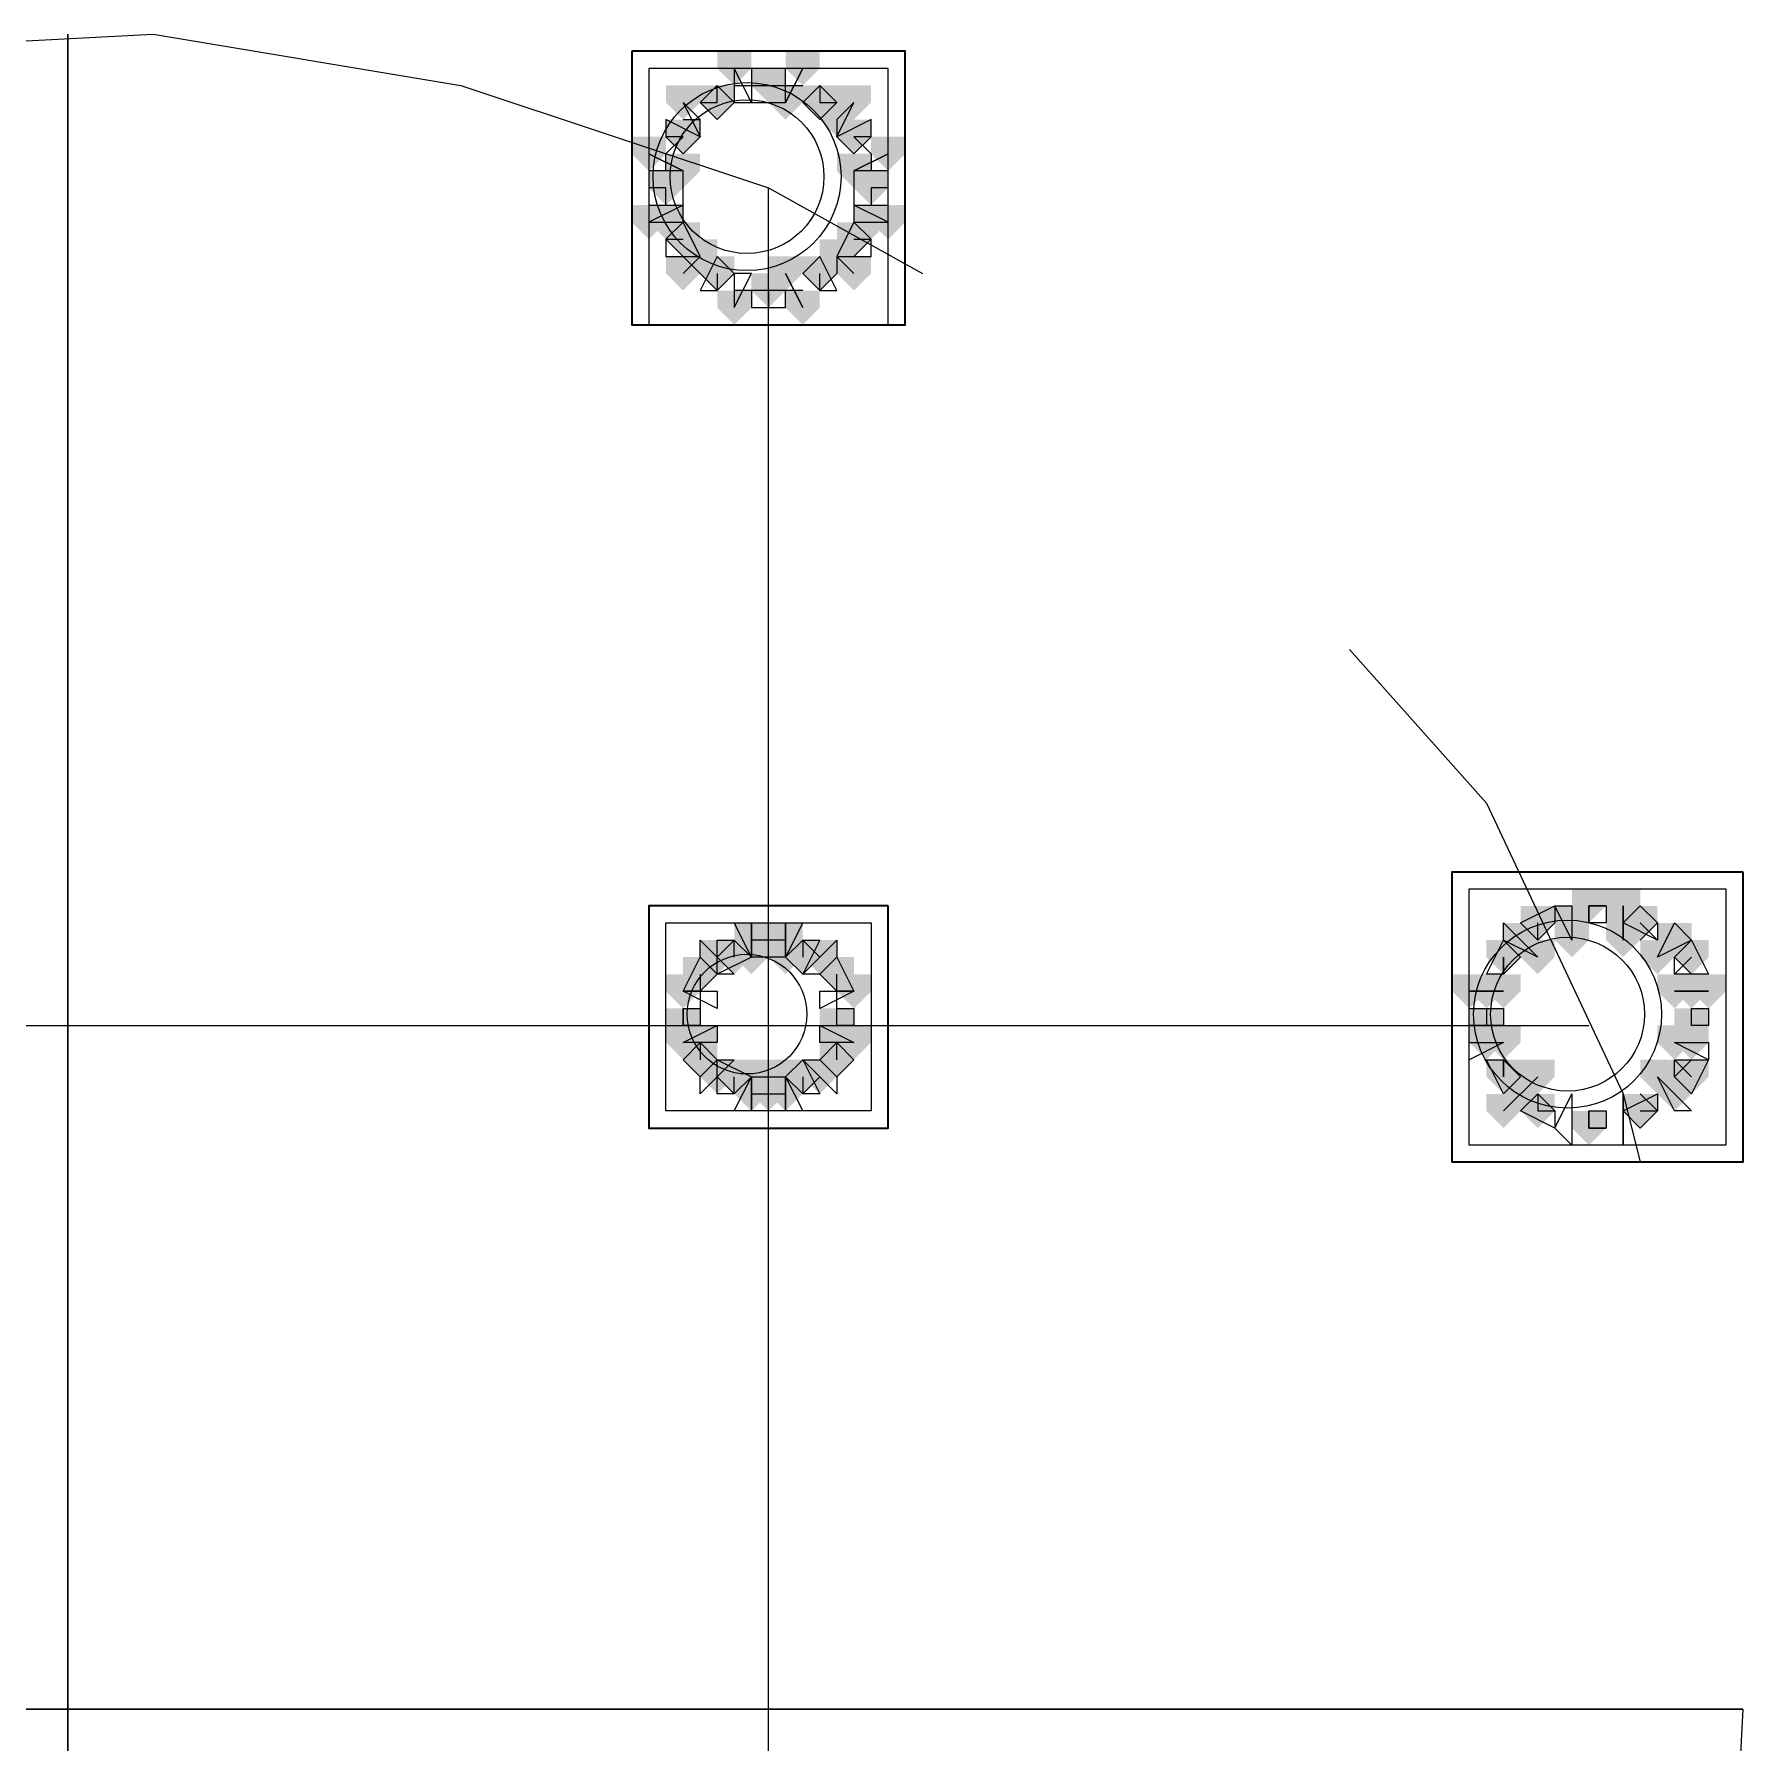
# Model space of a CAD drawing. Header units: millimetres. Extents: x 2315 to 4619, y 1334 to 1897.
# Drawn here: x 3485.91 to 3492.02, y 1554.59 to 1560.69 of the extents above; entities that cross this region are included whole.
import ezdxf

# ---------------------------------------------------------------- set-up
doc = ezdxf.new("R2010")
doc.units = ezdxf.units.MM
for name, color, linetype, true_color in [('PDF_10', 7, 'Continuous', 0x00b85c), ('PDF_AXIS', 7, 'Continuous', 0x00b85c), ('PDF_柱构件', 7, 'Continuous', 0x00b85c), ('PDF_转运站初步方案', 7, 'Continuous', 0x00b85c)]:
    doc.layers.add(name, color=color, linetype=linetype, true_color=true_color)
doc.layers.add('PDF_中心线层', color=1, linetype='Continuous')
doc.layers.add('PDF_粗实线层', color=7, linetype='Continuous')

msp = doc.modelspace()

# ---------------------------------------------------------------- hatches: boundary and pattern name
at = {"layer": 'PDF_10', "transparency": 33554559}
for points in [[(3488.5358, 1560.5703), (3488.4747, 1560.5703), (3488.4747, 1560.5093), (3488.5358, 1560.4482), (3488.5969, 1560.5093), (3488.5969, 1560.5703)], [(3488.5358, 1560.5703), (3488.4747, 1560.5703), (3488.4747, 1560.5093), (3488.5358, 1560.4482), (3488.5969, 1560.5093), (3488.5969, 1560.5703)], [(3488.5358, 1560.5703), (3488.4747, 1560.5703), (3488.4747, 1560.5093), (3488.5358, 1560.4482), (3488.5969, 1560.5093), (3488.5969, 1560.5703)], [(3488.3525, 1560.5093), (3488.2915, 1560.5093), (3488.2915, 1560.4482), (3488.3525, 1560.3871), (3488.4136, 1560.4482), (3488.4136, 1560.5093)], [(3488.3525, 1560.5093), (3488.2915, 1560.5093), (3488.2915, 1560.4482), (3488.3525, 1560.3871), (3488.4136, 1560.4482), (3488.4136, 1560.5093)], [(3488.719, 1560.5093), (3488.6579, 1560.5093), (3488.6579, 1560.4482), (3488.719, 1560.3871), (3488.7801, 1560.4482), (3488.7801, 1560.5093)], [(3488.719, 1560.5093), (3488.6579, 1560.5093), (3488.6579, 1560.4482), (3488.719, 1560.3871), (3488.7801, 1560.4482), (3488.7801, 1560.5093)], [(3488.2304, 1560.3871), (3488.1693, 1560.3871), (3488.1693, 1560.326), (3488.2304, 1560.2649), (3488.2915, 1560.326), (3488.2915, 1560.3871)], [(3488.2304, 1560.3871), (3488.1693, 1560.3871), (3488.1693, 1560.326), (3488.2304, 1560.2649), (3488.2915, 1560.326), (3488.2915, 1560.3871)], [(3488.8412, 1560.3871), (3488.7801, 1560.3871), (3488.7801, 1560.326), (3488.8412, 1560.2649), (3488.9023, 1560.326), (3488.9023, 1560.3871)], [(3488.8412, 1560.3871), (3488.7801, 1560.3871), (3488.7801, 1560.326), (3488.8412, 1560.2649), (3488.9023, 1560.326), (3488.9023, 1560.3871)], [(3488.1693, 1560.2039), (3488.1082, 1560.2039), (3488.1082, 1560.1428), (3488.1693, 1560.0817), (3488.2304, 1560.1428), (3488.2304, 1560.2039)], [(3488.1693, 1560.2039), (3488.1082, 1560.2039), (3488.1082, 1560.1428), (3488.1693, 1560.0817), (3488.2304, 1560.1428), (3488.2304, 1560.2039)], [(3488.9023, 1560.2039), (3488.8412, 1560.2039), (3488.8412, 1560.1428), (3488.9023, 1560.0817), (3488.9634, 1560.1428), (3488.9634, 1560.2039)], [(3488.9023, 1560.2039), (3488.8412, 1560.2039), (3488.8412, 1560.1428), (3488.9023, 1560.0817), (3488.9634, 1560.1428), (3488.9634, 1560.2039)], [(3488.2304, 1560.0206), (3488.1693, 1560.0206), (3488.1693, 1559.9595), (3488.2304, 1559.8985), (3488.2915, 1559.9595), (3488.2915, 1560.0206)], [(3488.2304, 1560.0206), (3488.1693, 1560.0206), (3488.1693, 1559.9595), (3488.2304, 1559.8985), (3488.2915, 1559.9595), (3488.2915, 1560.0206)], [(3488.8412, 1560.0206), (3488.7801, 1560.0206), (3488.7801, 1559.9595), (3488.8412, 1559.8985), (3488.9023, 1559.9595), (3488.9023, 1560.0206)], [(3488.8412, 1560.0206), (3488.7801, 1560.0206), (3488.7801, 1559.9595), (3488.8412, 1559.8985), (3488.9023, 1559.9595), (3488.9023, 1560.0206)], [(3488.3525, 1559.8985), (3488.2915, 1559.8985), (3488.2915, 1559.8374), (3488.3525, 1559.7763), (3488.4136, 1559.8374), (3488.4136, 1559.8985)], [(3488.3525, 1559.8985), (3488.2915, 1559.8985), (3488.2915, 1559.8374), (3488.3525, 1559.7763), (3488.4136, 1559.8374), (3488.4136, 1559.8985)], [(3488.719, 1559.8985), (3488.6579, 1559.8985), (3488.6579, 1559.8374), (3488.719, 1559.7763), (3488.7801, 1559.8374), (3488.7801, 1559.8985)], [(3488.719, 1559.8985), (3488.6579, 1559.8985), (3488.6579, 1559.8374), (3488.719, 1559.7763), (3488.7801, 1559.8374), (3488.7801, 1559.8985)], [(3488.5358, 1559.8374), (3488.4747, 1559.8374), (3488.4747, 1559.7763), (3488.5358, 1559.7152), (3488.5969, 1559.7763), (3488.5969, 1559.8374)], [(3488.5358, 1559.8374), (3488.4747, 1559.8374), (3488.4747, 1559.7763), (3488.5358, 1559.7152), (3488.5969, 1559.7763), (3488.5969, 1559.8374)], [(3491.4677, 1557.6385), (3491.4066, 1557.6385), (3491.4066, 1557.5774), (3491.4677, 1557.5163), (3491.5288, 1557.5774), (3491.5288, 1557.6385)], [(3491.4677, 1557.6385), (3491.4066, 1557.6385), (3491.4066, 1557.5774), (3491.4677, 1557.5163), (3491.5288, 1557.5774), (3491.5288, 1557.6385)], [(3491.2844, 1557.5774), (3491.2234, 1557.5774), (3491.2234, 1557.5163), (3491.2844, 1557.4552), (3491.3455, 1557.5163), (3491.3455, 1557.5774)], [(3491.2844, 1557.5774), (3491.2234, 1557.5774), (3491.2234, 1557.5163), (3491.2844, 1557.4552), (3491.3455, 1557.5163), (3491.3455, 1557.5774)], [(3491.6509, 1557.5774), (3491.5898, 1557.5774), (3491.5898, 1557.5163), (3491.6509, 1557.4552), (3491.712, 1557.5163), (3491.712, 1557.5774)], [(3491.6509, 1557.5774), (3491.5898, 1557.5774), (3491.5898, 1557.5163), (3491.6509, 1557.4552), (3491.712, 1557.5163), (3491.712, 1557.5774)], [(3488.5358, 1557.5163), (3488.4747, 1557.5163), (3488.4747, 1557.4552), (3488.5358, 1557.3941), (3488.5969, 1557.4552), (3488.5969, 1557.5163)], [(3488.5358, 1557.5163), (3488.4747, 1557.5163), (3488.4747, 1557.4552), (3488.5358, 1557.3941), (3488.5969, 1557.4552), (3488.5969, 1557.5163)], [(3488.5358, 1557.5163), (3488.4747, 1557.5163), (3488.4747, 1557.4552), (3488.5358, 1557.3941), (3488.5969, 1557.4552), (3488.5969, 1557.5163)], [(3488.4136, 1557.4552), (3488.3525, 1557.4552), (3488.3525, 1557.3941), (3488.4136, 1557.333), (3488.4747, 1557.3941), (3488.4747, 1557.4552)], [(3488.4136, 1557.4552), (3488.3525, 1557.4552), (3488.3525, 1557.3941), (3488.4136, 1557.333), (3488.4747, 1557.3941), (3488.4747, 1557.4552)], [(3488.6579, 1557.4552), (3488.5969, 1557.4552), (3488.5969, 1557.3941), (3488.6579, 1557.333), (3488.719, 1557.3941), (3488.719, 1557.4552)], [(3488.6579, 1557.4552), (3488.5969, 1557.4552), (3488.5969, 1557.3941), (3488.6579, 1557.333), (3488.719, 1557.3941), (3488.719, 1557.4552)], [(3491.1623, 1557.4552), (3491.1012, 1557.4552), (3491.1012, 1557.3941), (3491.1623, 1557.333), (3491.2234, 1557.3941), (3491.2234, 1557.4552)], [(3491.1623, 1557.4552), (3491.1012, 1557.4552), (3491.1012, 1557.3941), (3491.1623, 1557.333), (3491.2234, 1557.3941), (3491.2234, 1557.4552)], [(3491.8342, 1557.4552), (3491.7731, 1557.4552), (3491.7731, 1557.3941), (3491.8342, 1557.333), (3491.8952, 1557.3941), (3491.8952, 1557.4552)], [(3491.8342, 1557.4552), (3491.7731, 1557.4552), (3491.7731, 1557.3941), (3491.8342, 1557.333), (3491.8952, 1557.3941), (3491.8952, 1557.4552)], [(3488.2915, 1557.3941), (3488.2304, 1557.3941), (3488.2304, 1557.333), (3488.2915, 1557.272), (3488.3525, 1557.333), (3488.3525, 1557.3941)], [(3488.2915, 1557.3941), (3488.2304, 1557.3941), (3488.2304, 1557.333), (3488.2915, 1557.272), (3488.3525, 1557.333), (3488.3525, 1557.3941)], [(3488.2915, 1557.3941), (3488.2304, 1557.3941), (3488.2304, 1557.333), (3488.2915, 1557.272), (3488.3525, 1557.333), (3488.3525, 1557.3941)], [(3488.7801, 1557.3941), (3488.719, 1557.3941), (3488.719, 1557.333), (3488.7801, 1557.272), (3488.8412, 1557.333), (3488.8412, 1557.3941)], [(3488.7801, 1557.3941), (3488.719, 1557.3941), (3488.719, 1557.333), (3488.7801, 1557.272), (3488.8412, 1557.333), (3488.8412, 1557.3941)], [(3488.7801, 1557.3941), (3488.719, 1557.3941), (3488.719, 1557.333), (3488.7801, 1557.272), (3488.8412, 1557.333), (3488.8412, 1557.3941)], [(3488.2304, 1557.2109), (3488.1693, 1557.2109), (3488.1693, 1557.1498), (3488.2304, 1557.0887), (3488.2915, 1557.1498), (3488.2915, 1557.2109)], [(3488.2304, 1557.2109), (3488.1693, 1557.2109), (3488.1693, 1557.1498), (3488.2304, 1557.0887), (3488.2915, 1557.1498), (3488.2915, 1557.2109)], [(3488.7801, 1557.2109), (3488.719, 1557.2109), (3488.719, 1557.1498), (3488.7801, 1557.0887), (3488.8412, 1557.1498), (3488.8412, 1557.2109)], [(3488.7801, 1557.2109), (3488.719, 1557.2109), (3488.719, 1557.1498), (3488.7801, 1557.0887), (3488.8412, 1557.1498), (3488.8412, 1557.2109)], [(3491.1012, 1557.2109), (3491.0401, 1557.2109), (3491.0401, 1557.1498), (3491.1012, 1557.0887), (3491.1623, 1557.1498), (3491.1623, 1557.2109)], [(3491.1012, 1557.2109), (3491.0401, 1557.2109), (3491.0401, 1557.1498), (3491.1012, 1557.0887), (3491.1623, 1557.1498), (3491.1623, 1557.2109)], [(3491.8342, 1557.2109), (3491.7731, 1557.2109), (3491.7731, 1557.1498), (3491.8342, 1557.0887), (3491.8952, 1557.1498), (3491.8952, 1557.2109)], [(3491.8342, 1557.2109), (3491.7731, 1557.2109), (3491.7731, 1557.1498), (3491.8342, 1557.0887), (3491.8952, 1557.1498), (3491.8952, 1557.2109)], [(3488.2915, 1557.0887), (3488.2304, 1557.0887), (3488.2304, 1557.0276), (3488.2915, 1556.9666), (3488.3525, 1557.0276), (3488.3525, 1557.0887)], [(3488.2915, 1557.0887), (3488.2304, 1557.0887), (3488.2304, 1557.0276), (3488.2915, 1556.9666), (3488.3525, 1557.0276), (3488.3525, 1557.0887)], [(3488.2915, 1557.0887), (3488.2304, 1557.0887), (3488.2304, 1557.0276), (3488.2915, 1556.9666), (3488.3525, 1557.0276), (3488.3525, 1557.0887)], [(3488.7801, 1557.0887), (3488.719, 1557.0887), (3488.719, 1557.0276), (3488.7801, 1556.9666), (3488.8412, 1557.0276), (3488.8412, 1557.0887)], [(3488.7801, 1557.0887), (3488.719, 1557.0887), (3488.719, 1557.0276), (3488.7801, 1556.9666), (3488.8412, 1557.0276), (3488.8412, 1557.0887)], [(3488.7801, 1557.0887), (3488.719, 1557.0887), (3488.719, 1557.0276), (3488.7801, 1556.9666), (3488.8412, 1557.0276), (3488.8412, 1557.0887)], [(3488.4136, 1557.0276), (3488.3525, 1557.0276), (3488.3525, 1556.9666), (3488.4136, 1556.9055), (3488.4747, 1556.9666), (3488.4747, 1557.0276)], [(3488.4136, 1557.0276), (3488.3525, 1557.0276), (3488.3525, 1556.9666), (3488.4136, 1556.9055), (3488.4747, 1556.9666), (3488.4747, 1557.0276)], [(3488.6579, 1557.0276), (3488.5969, 1557.0276), (3488.5969, 1556.9666), (3488.6579, 1556.9055), (3488.719, 1556.9666), (3488.719, 1557.0276)], [(3488.6579, 1557.0276), (3488.5969, 1557.0276), (3488.5969, 1556.9666), (3488.6579, 1556.9055), (3488.719, 1556.9666), (3488.719, 1557.0276)], [(3491.1623, 1557.0276), (3491.1012, 1557.0276), (3491.1012, 1556.9666), (3491.1623, 1556.9055), (3491.2234, 1556.9666), (3491.2234, 1557.0276)], [(3491.1623, 1557.0276), (3491.1012, 1557.0276), (3491.1012, 1556.9666), (3491.1623, 1556.9055), (3491.2234, 1556.9666), (3491.2234, 1557.0276)], [(3491.8342, 1557.0276), (3491.7731, 1557.0276), (3491.7731, 1556.9666), (3491.8342, 1556.9055), (3491.8952, 1556.9666), (3491.8952, 1557.0276)], [(3491.8342, 1557.0276), (3491.7731, 1557.0276), (3491.7731, 1556.9666), (3491.8342, 1556.9055), (3491.8952, 1556.9666), (3491.8952, 1557.0276)], [(3488.5358, 1556.9666), (3488.4747, 1556.9666), (3488.4747, 1556.9055), (3488.5358, 1556.8444), (3488.5969, 1556.9055), (3488.5969, 1556.9666)], [(3488.5358, 1556.9666), (3488.4747, 1556.9666), (3488.4747, 1556.9055), (3488.5358, 1556.8444), (3488.5969, 1556.9055), (3488.5969, 1556.9666)], [(3488.5358, 1556.9666), (3488.4747, 1556.9666), (3488.4747, 1556.9055), (3488.5358, 1556.8444), (3488.5969, 1556.9055), (3488.5969, 1556.9666)], [(3491.2844, 1556.9055), (3491.2234, 1556.9055), (3491.2234, 1556.8444), (3491.2844, 1556.7833), (3491.3455, 1556.8444), (3491.3455, 1556.9055)], [(3491.2844, 1556.9055), (3491.2234, 1556.9055), (3491.2234, 1556.8444), (3491.2844, 1556.7833), (3491.3455, 1556.8444), (3491.3455, 1556.9055)], [(3491.6509, 1556.9055), (3491.5898, 1556.9055), (3491.5898, 1556.8444), (3491.6509, 1556.7833), (3491.712, 1556.8444), (3491.712, 1556.9055)], [(3491.6509, 1556.9055), (3491.5898, 1556.9055), (3491.5898, 1556.8444), (3491.6509, 1556.7833), (3491.712, 1556.8444), (3491.712, 1556.9055)], [(3491.4677, 1556.8444), (3491.4066, 1556.8444), (3491.4066, 1556.7833), (3491.4677, 1556.7222), (3491.5288, 1556.7833), (3491.5288, 1556.8444)], [(3491.4677, 1556.8444), (3491.4066, 1556.8444), (3491.4066, 1556.7833), (3491.4677, 1556.7222), (3491.5288, 1556.7833), (3491.5288, 1556.8444)]]:
    msp.add_hatch(color=256, dxfattribs=at).paths.add_polyline_path(points)
at = {"layer": 'PDF_柱构件', "transparency": 33554559}
for points in [[(3488.4136, 1560.6314), (3488.3525, 1560.6314), (3488.3525, 1560.5703), (3488.4136, 1560.5093), (3488.4747, 1560.5703), (3488.4747, 1560.6314)], [(3488.6579, 1560.6314), (3488.5969, 1560.6314), (3488.5969, 1560.5703), (3488.6579, 1560.5093), (3488.719, 1560.5703), (3488.719, 1560.6314)], [(3488.2304, 1560.5093), (3488.1693, 1560.5093), (3488.1693, 1560.4482), (3488.2304, 1560.3871), (3488.2915, 1560.4482), (3488.2915, 1560.5093)], [(3488.5969, 1560.5093), (3488.5358, 1560.5093), (3488.5358, 1560.4482), (3488.5969, 1560.3871), (3488.6579, 1560.4482), (3488.6579, 1560.5093)], [(3488.8412, 1560.5093), (3488.7801, 1560.5093), (3488.7801, 1560.4482), (3488.8412, 1560.3871), (3488.9023, 1560.4482), (3488.9023, 1560.5093)], [(3488.7801, 1560.4482), (3488.719, 1560.4482), (3488.719, 1560.3871), (3488.7801, 1560.326), (3488.8412, 1560.3871), (3488.8412, 1560.4482)], [(3488.1082, 1560.326), (3488.0471, 1560.326), (3488.0471, 1560.2649), (3488.1082, 1560.2039), (3488.1693, 1560.2649), (3488.1693, 1560.326)], [(3488.9634, 1560.326), (3488.9023, 1560.326), (3488.9023, 1560.2649), (3488.9634, 1560.2039), (3489.0244, 1560.2649), (3489.0244, 1560.326)], [(3488.2304, 1560.2649), (3488.1693, 1560.2649), (3488.1693, 1560.2039), (3488.2304, 1560.1428), (3488.2915, 1560.2039), (3488.2915, 1560.2649)], [(3488.8412, 1560.2649), (3488.7801, 1560.2649), (3488.7801, 1560.2039), (3488.8412, 1560.1428), (3488.9023, 1560.2039), (3488.9023, 1560.2649)], [(3488.1082, 1560.0817), (3488.0471, 1560.0817), (3488.0471, 1560.0206), (3488.1082, 1559.9595), (3488.1693, 1560.0206), (3488.1693, 1560.0817)], [(3488.1693, 1560.0817), (3488.1082, 1560.0817), (3488.1082, 1560.0206), (3488.1693, 1559.9595), (3488.2304, 1560.0206), (3488.2304, 1560.0817)], [(3488.9023, 1560.0817), (3488.8412, 1560.0817), (3488.8412, 1560.0206), (3488.9023, 1559.9595), (3488.9634, 1560.0206), (3488.9634, 1560.0817)], [(3488.9634, 1560.0817), (3488.9023, 1560.0817), (3488.9023, 1560.0206), (3488.9634, 1559.9595), (3489.0244, 1560.0206), (3489.0244, 1560.0817)], [(3488.2915, 1559.9595), (3488.2304, 1559.9595), (3488.2304, 1559.8985), (3488.2915, 1559.8374), (3488.3525, 1559.8985), (3488.3525, 1559.9595)], [(3488.7801, 1559.9595), (3488.719, 1559.9595), (3488.719, 1559.8985), (3488.7801, 1559.8374), (3488.8412, 1559.8985), (3488.8412, 1559.9595)], [(3488.2304, 1559.8985), (3488.1693, 1559.8985), (3488.1693, 1559.8374), (3488.2304, 1559.7763), (3488.2915, 1559.8374), (3488.2915, 1559.8985)], [(3488.5969, 1559.8985), (3488.5358, 1559.8985), (3488.5358, 1559.8374), (3488.5969, 1559.7763), (3488.6579, 1559.8374), (3488.6579, 1559.8985)], [(3488.8412, 1559.8985), (3488.7801, 1559.8985), (3488.7801, 1559.8374), (3488.8412, 1559.7763), (3488.9023, 1559.8374), (3488.9023, 1559.8985)], [(3488.4136, 1559.7763), (3488.3525, 1559.7763), (3488.3525, 1559.7152), (3488.4136, 1559.6541), (3488.4747, 1559.7152), (3488.4747, 1559.7763)], [(3488.6579, 1559.7763), (3488.5969, 1559.7763), (3488.5969, 1559.7152), (3488.6579, 1559.6541), (3488.719, 1559.7152), (3488.719, 1559.7763)], [(3491.5898, 1557.6385), (3491.5288, 1557.6385), (3491.5288, 1557.5774), (3491.5898, 1557.5163), (3491.6509, 1557.5774), (3491.6509, 1557.6385)], [(3491.4066, 1557.5774), (3491.3455, 1557.5774), (3491.3455, 1557.5163), (3491.4066, 1557.4552), (3491.4677, 1557.5163), (3491.4677, 1557.5774)], [(3491.5898, 1557.5774), (3491.5288, 1557.5774), (3491.5288, 1557.5163), (3491.5898, 1557.4552), (3491.6509, 1557.5163), (3491.6509, 1557.5774)], [(3488.4747, 1557.5163), (3488.4136, 1557.5163), (3488.4136, 1557.4552), (3488.4747, 1557.3941), (3488.5358, 1557.4552), (3488.5358, 1557.5163)], [(3488.5969, 1557.5163), (3488.5358, 1557.5163), (3488.5358, 1557.4552), (3488.5969, 1557.3941), (3488.6579, 1557.4552), (3488.6579, 1557.5163)], [(3491.2234, 1557.5163), (3491.1623, 1557.5163), (3491.1623, 1557.4552), (3491.2234, 1557.3941), (3491.2844, 1557.4552), (3491.2844, 1557.5163)], [(3491.4066, 1557.5163), (3491.3455, 1557.5163), (3491.3455, 1557.4552), (3491.4066, 1557.3941), (3491.4677, 1557.4552), (3491.4677, 1557.5163)], [(3491.5898, 1557.5163), (3491.5288, 1557.5163), (3491.5288, 1557.4552), (3491.5898, 1557.3941), (3491.6509, 1557.4552), (3491.6509, 1557.5163)], [(3491.7731, 1557.5163), (3491.712, 1557.5163), (3491.712, 1557.4552), (3491.7731, 1557.3941), (3491.8342, 1557.4552), (3491.8342, 1557.5163)], [(3488.3525, 1557.4552), (3488.2915, 1557.4552), (3488.2915, 1557.3941), (3488.3525, 1557.333), (3488.4136, 1557.3941), (3488.4136, 1557.4552)], [(3488.4747, 1557.4552), (3488.4136, 1557.4552), (3488.4136, 1557.3941), (3488.4747, 1557.333), (3488.5358, 1557.3941), (3488.5358, 1557.4552)], [(3488.5969, 1557.4552), (3488.5358, 1557.4552), (3488.5358, 1557.3941), (3488.5969, 1557.333), (3488.6579, 1557.3941), (3488.6579, 1557.4552)], [(3488.719, 1557.4552), (3488.6579, 1557.4552), (3488.6579, 1557.3941), (3488.719, 1557.333), (3488.7801, 1557.3941), (3488.7801, 1557.4552)], [(3491.2844, 1557.4552), (3491.2234, 1557.4552), (3491.2234, 1557.3941), (3491.2844, 1557.333), (3491.3455, 1557.3941), (3491.3455, 1557.4552)], [(3491.712, 1557.4552), (3491.6509, 1557.4552), (3491.6509, 1557.3941), (3491.712, 1557.333), (3491.7731, 1557.3941), (3491.7731, 1557.4552)], [(3488.2304, 1557.333), (3488.1693, 1557.333), (3488.1693, 1557.272), (3488.2304, 1557.2109), (3488.2915, 1557.272), (3488.2915, 1557.333)], [(3488.8412, 1557.333), (3488.7801, 1557.333), (3488.7801, 1557.272), (3488.8412, 1557.2109), (3488.9023, 1557.272), (3488.9023, 1557.333)], [(3491.0401, 1557.333), (3490.979, 1557.333), (3490.979, 1557.272), (3491.0401, 1557.2109), (3491.1012, 1557.272), (3491.1012, 1557.333)], [(3491.1012, 1557.333), (3491.0401, 1557.333), (3491.0401, 1557.272), (3491.1012, 1557.2109), (3491.1623, 1557.272), (3491.1623, 1557.333)], [(3491.1623, 1557.333), (3491.1012, 1557.333), (3491.1012, 1557.272), (3491.1623, 1557.2109), (3491.2234, 1557.272), (3491.2234, 1557.333)], [(3491.7731, 1557.333), (3491.712, 1557.333), (3491.712, 1557.272), (3491.7731, 1557.2109), (3491.8342, 1557.272), (3491.8342, 1557.333)], [(3491.8342, 1557.333), (3491.7731, 1557.333), (3491.7731, 1557.272), (3491.8342, 1557.2109), (3491.8952, 1557.272), (3491.8952, 1557.333)], [(3491.8952, 1557.333), (3491.8342, 1557.333), (3491.8342, 1557.272), (3491.8952, 1557.2109), (3491.9563, 1557.272), (3491.9563, 1557.333)], [(3488.2304, 1557.1498), (3488.1693, 1557.1498), (3488.1693, 1557.0887), (3488.2304, 1557.0276), (3488.2915, 1557.0887), (3488.2915, 1557.1498)], [(3488.2915, 1557.1498), (3488.2304, 1557.1498), (3488.2304, 1557.0887), (3488.2915, 1557.0276), (3488.3525, 1557.0887), (3488.3525, 1557.1498)], [(3488.7801, 1557.1498), (3488.719, 1557.1498), (3488.719, 1557.0887), (3488.7801, 1557.0276), (3488.8412, 1557.0887), (3488.8412, 1557.1498)], [(3488.8412, 1557.1498), (3488.7801, 1557.1498), (3488.7801, 1557.0887), (3488.8412, 1557.0276), (3488.9023, 1557.0887), (3488.9023, 1557.1498)], [(3491.1012, 1557.1498), (3491.0401, 1557.1498), (3491.0401, 1557.0887), (3491.1012, 1557.0276), (3491.1623, 1557.0887), (3491.1623, 1557.1498)], [(3491.1623, 1557.1498), (3491.1012, 1557.1498), (3491.1012, 1557.0887), (3491.1623, 1557.0276), (3491.2234, 1557.0887), (3491.2234, 1557.1498)], [(3491.7731, 1557.1498), (3491.712, 1557.1498), (3491.712, 1557.0887), (3491.7731, 1557.0276), (3491.8342, 1557.0887), (3491.8342, 1557.1498)], [(3491.8342, 1557.1498), (3491.7731, 1557.1498), (3491.7731, 1557.0887), (3491.8342, 1557.0276), (3491.8952, 1557.0887), (3491.8952, 1557.1498)], [(3488.3525, 1557.0276), (3488.2915, 1557.0276), (3488.2915, 1556.9666), (3488.3525, 1556.9055), (3488.4136, 1556.9666), (3488.4136, 1557.0276)], [(3488.4747, 1557.0276), (3488.4136, 1557.0276), (3488.4136, 1556.9666), (3488.4747, 1556.9055), (3488.5358, 1556.9666), (3488.5358, 1557.0276)], [(3488.5969, 1557.0276), (3488.5358, 1557.0276), (3488.5358, 1556.9666), (3488.5969, 1556.9055), (3488.6579, 1556.9666), (3488.6579, 1557.0276)], [(3488.719, 1557.0276), (3488.6579, 1557.0276), (3488.6579, 1556.9666), (3488.719, 1556.9055), (3488.7801, 1556.9666), (3488.7801, 1557.0276)], [(3491.2844, 1557.0276), (3491.2234, 1557.0276), (3491.2234, 1556.9666), (3491.2844, 1556.9055), (3491.3455, 1556.9666), (3491.3455, 1557.0276)], [(3491.712, 1557.0276), (3491.6509, 1557.0276), (3491.6509, 1556.9666), (3491.712, 1556.9055), (3491.7731, 1556.9666), (3491.7731, 1557.0276)], [(3488.4747, 1556.9666), (3488.4136, 1556.9666), (3488.4136, 1556.9055), (3488.4747, 1556.8444), (3488.5358, 1556.9055), (3488.5358, 1556.9666)], [(3488.5969, 1556.9666), (3488.5358, 1556.9666), (3488.5358, 1556.9055), (3488.5969, 1556.8444), (3488.6579, 1556.9055), (3488.6579, 1556.9666)], [(3491.2234, 1556.9666), (3491.1623, 1556.9666), (3491.1623, 1556.9055), (3491.2234, 1556.8444), (3491.2844, 1556.9055), (3491.2844, 1556.9666)], [(3491.7731, 1556.9666), (3491.712, 1556.9666), (3491.712, 1556.9055), (3491.7731, 1556.8444), (3491.8342, 1556.9055), (3491.8342, 1556.9666)], [(3491.1623, 1556.9055), (3491.1012, 1556.9055), (3491.1012, 1556.8444), (3491.1623, 1556.7833), (3491.2234, 1556.8444), (3491.2234, 1556.9055)]]:
    msp.add_hatch(color=256, dxfattribs=at).paths.add_polyline_path(points)
at = {"layer": 'PDF_转运站初步方案', "transparency": 33554559}
for points in [[(3488.5358, 1560.5703), (3488.4747, 1560.5703), (3488.4747, 1560.5093), (3488.5358, 1560.4482), (3488.5969, 1560.5093), (3488.5969, 1560.5703)], [(3488.5358, 1560.5703), (3488.4747, 1560.5703), (3488.4747, 1560.5093), (3488.5358, 1560.4482), (3488.5969, 1560.5093), (3488.5969, 1560.5703)], [(3488.3525, 1560.5093), (3488.2915, 1560.5093), (3488.2915, 1560.4482), (3488.3525, 1560.3871), (3488.4136, 1560.4482), (3488.4136, 1560.5093)], [(3488.3525, 1560.5093), (3488.2915, 1560.5093), (3488.2915, 1560.4482), (3488.3525, 1560.3871), (3488.4136, 1560.4482), (3488.4136, 1560.5093)], [(3488.719, 1560.5093), (3488.6579, 1560.5093), (3488.6579, 1560.4482), (3488.719, 1560.3871), (3488.7801, 1560.4482), (3488.7801, 1560.5093)], [(3488.719, 1560.5093), (3488.6579, 1560.5093), (3488.6579, 1560.4482), (3488.719, 1560.3871), (3488.7801, 1560.4482), (3488.7801, 1560.5093)], [(3488.2304, 1560.3871), (3488.1693, 1560.3871), (3488.1693, 1560.326), (3488.2304, 1560.2649), (3488.2915, 1560.326), (3488.2915, 1560.3871)], [(3488.2304, 1560.3871), (3488.1693, 1560.3871), (3488.1693, 1560.326), (3488.2304, 1560.2649), (3488.2915, 1560.326), (3488.2915, 1560.3871)], [(3488.8412, 1560.3871), (3488.7801, 1560.3871), (3488.7801, 1560.326), (3488.8412, 1560.2649), (3488.9023, 1560.326), (3488.9023, 1560.3871)], [(3488.8412, 1560.3871), (3488.7801, 1560.3871), (3488.7801, 1560.326), (3488.8412, 1560.2649), (3488.9023, 1560.326), (3488.9023, 1560.3871)], [(3488.1693, 1560.2039), (3488.1082, 1560.2039), (3488.1082, 1560.1428), (3488.1693, 1560.0817), (3488.2304, 1560.1428), (3488.2304, 1560.2039)], [(3488.1693, 1560.2039), (3488.1082, 1560.2039), (3488.1082, 1560.1428), (3488.1693, 1560.0817), (3488.2304, 1560.1428), (3488.2304, 1560.2039)], [(3488.9023, 1560.2039), (3488.8412, 1560.2039), (3488.8412, 1560.1428), (3488.9023, 1560.0817), (3488.9634, 1560.1428), (3488.9634, 1560.2039)], [(3488.9023, 1560.2039), (3488.8412, 1560.2039), (3488.8412, 1560.1428), (3488.9023, 1560.0817), (3488.9634, 1560.1428), (3488.9634, 1560.2039)], [(3488.2304, 1560.0206), (3488.1693, 1560.0206), (3488.1693, 1559.9595), (3488.2304, 1559.8985), (3488.2915, 1559.9595), (3488.2915, 1560.0206)], [(3488.2304, 1560.0206), (3488.1693, 1560.0206), (3488.1693, 1559.9595), (3488.2304, 1559.8985), (3488.2915, 1559.9595), (3488.2915, 1560.0206)], [(3488.8412, 1560.0206), (3488.7801, 1560.0206), (3488.7801, 1559.9595), (3488.8412, 1559.8985), (3488.9023, 1559.9595), (3488.9023, 1560.0206)], [(3488.8412, 1560.0206), (3488.7801, 1560.0206), (3488.7801, 1559.9595), (3488.8412, 1559.8985), (3488.9023, 1559.9595), (3488.9023, 1560.0206)], [(3488.3525, 1559.8985), (3488.2915, 1559.8985), (3488.2915, 1559.8374), (3488.3525, 1559.7763), (3488.4136, 1559.8374), (3488.4136, 1559.8985)], [(3488.3525, 1559.8985), (3488.2915, 1559.8985), (3488.2915, 1559.8374), (3488.3525, 1559.7763), (3488.4136, 1559.8374), (3488.4136, 1559.8985)], [(3488.719, 1559.8985), (3488.6579, 1559.8985), (3488.6579, 1559.8374), (3488.719, 1559.7763), (3488.7801, 1559.8374), (3488.7801, 1559.8985)], [(3488.719, 1559.8985), (3488.6579, 1559.8985), (3488.6579, 1559.8374), (3488.719, 1559.7763), (3488.7801, 1559.8374), (3488.7801, 1559.8985)], [(3488.5358, 1559.8374), (3488.4747, 1559.8374), (3488.4747, 1559.7763), (3488.5358, 1559.7152), (3488.5969, 1559.7763), (3488.5969, 1559.8374)], [(3488.5358, 1559.8374), (3488.4747, 1559.8374), (3488.4747, 1559.7763), (3488.5358, 1559.7152), (3488.5969, 1559.7763), (3488.5969, 1559.8374)], [(3491.4677, 1557.6385), (3491.4066, 1557.6385), (3491.4066, 1557.5774), (3491.4677, 1557.5163), (3491.5288, 1557.5774), (3491.5288, 1557.6385)], [(3491.4677, 1557.6385), (3491.4066, 1557.6385), (3491.4066, 1557.5774), (3491.4677, 1557.5163), (3491.5288, 1557.5774), (3491.5288, 1557.6385)], [(3491.2844, 1557.5774), (3491.2234, 1557.5774), (3491.2234, 1557.5163), (3491.2844, 1557.4552), (3491.3455, 1557.5163), (3491.3455, 1557.5774)], [(3491.2844, 1557.5774), (3491.2234, 1557.5774), (3491.2234, 1557.5163), (3491.2844, 1557.4552), (3491.3455, 1557.5163), (3491.3455, 1557.5774)], [(3491.6509, 1557.5774), (3491.5898, 1557.5774), (3491.5898, 1557.5163), (3491.6509, 1557.4552), (3491.712, 1557.5163), (3491.712, 1557.5774)], [(3491.6509, 1557.5774), (3491.5898, 1557.5774), (3491.5898, 1557.5163), (3491.6509, 1557.4552), (3491.712, 1557.5163), (3491.712, 1557.5774)], [(3488.5358, 1557.5163), (3488.4747, 1557.5163), (3488.4747, 1557.4552), (3488.5358, 1557.3941), (3488.5969, 1557.4552), (3488.5969, 1557.5163)], [(3488.5358, 1557.5163), (3488.4747, 1557.5163), (3488.4747, 1557.4552), (3488.5358, 1557.3941), (3488.5969, 1557.4552), (3488.5969, 1557.5163)], [(3488.4136, 1557.4552), (3488.3525, 1557.4552), (3488.3525, 1557.3941), (3488.4136, 1557.333), (3488.4747, 1557.3941), (3488.4747, 1557.4552)], [(3488.4136, 1557.4552), (3488.3525, 1557.4552), (3488.3525, 1557.3941), (3488.4136, 1557.333), (3488.4747, 1557.3941), (3488.4747, 1557.4552)], [(3488.6579, 1557.4552), (3488.5969, 1557.4552), (3488.5969, 1557.3941), (3488.6579, 1557.333), (3488.719, 1557.3941), (3488.719, 1557.4552)], [(3488.6579, 1557.4552), (3488.5969, 1557.4552), (3488.5969, 1557.3941), (3488.6579, 1557.333), (3488.719, 1557.3941), (3488.719, 1557.4552)], [(3491.1623, 1557.4552), (3491.1012, 1557.4552), (3491.1012, 1557.3941), (3491.1623, 1557.333), (3491.2234, 1557.3941), (3491.2234, 1557.4552)], [(3491.1623, 1557.4552), (3491.1012, 1557.4552), (3491.1012, 1557.3941), (3491.1623, 1557.333), (3491.2234, 1557.3941), (3491.2234, 1557.4552)], [(3491.8342, 1557.4552), (3491.7731, 1557.4552), (3491.7731, 1557.3941), (3491.8342, 1557.333), (3491.8952, 1557.3941), (3491.8952, 1557.4552)], [(3491.8342, 1557.4552), (3491.7731, 1557.4552), (3491.7731, 1557.3941), (3491.8342, 1557.333), (3491.8952, 1557.3941), (3491.8952, 1557.4552)], [(3488.2915, 1557.3941), (3488.2304, 1557.3941), (3488.2304, 1557.333), (3488.2915, 1557.272), (3488.3525, 1557.333), (3488.3525, 1557.3941)], [(3488.2915, 1557.3941), (3488.2304, 1557.3941), (3488.2304, 1557.333), (3488.2915, 1557.272), (3488.3525, 1557.333), (3488.3525, 1557.3941)], [(3488.7801, 1557.3941), (3488.719, 1557.3941), (3488.719, 1557.333), (3488.7801, 1557.272), (3488.8412, 1557.333), (3488.8412, 1557.3941)], [(3488.7801, 1557.3941), (3488.719, 1557.3941), (3488.719, 1557.333), (3488.7801, 1557.272), (3488.8412, 1557.333), (3488.8412, 1557.3941)], [(3488.2304, 1557.2109), (3488.1693, 1557.2109), (3488.1693, 1557.1498), (3488.2304, 1557.0887), (3488.2915, 1557.1498), (3488.2915, 1557.2109)], [(3488.2304, 1557.2109), (3488.1693, 1557.2109), (3488.1693, 1557.1498), (3488.2304, 1557.0887), (3488.2915, 1557.1498), (3488.2915, 1557.2109)], [(3488.7801, 1557.2109), (3488.719, 1557.2109), (3488.719, 1557.1498), (3488.7801, 1557.0887), (3488.8412, 1557.1498), (3488.8412, 1557.2109)], [(3488.7801, 1557.2109), (3488.719, 1557.2109), (3488.719, 1557.1498), (3488.7801, 1557.0887), (3488.8412, 1557.1498), (3488.8412, 1557.2109)], [(3491.1012, 1557.2109), (3491.0401, 1557.2109), (3491.0401, 1557.1498), (3491.1012, 1557.0887), (3491.1623, 1557.1498), (3491.1623, 1557.2109)], [(3491.1012, 1557.2109), (3491.0401, 1557.2109), (3491.0401, 1557.1498), (3491.1012, 1557.0887), (3491.1623, 1557.1498), (3491.1623, 1557.2109)], [(3491.8342, 1557.2109), (3491.7731, 1557.2109), (3491.7731, 1557.1498), (3491.8342, 1557.0887), (3491.8952, 1557.1498), (3491.8952, 1557.2109)], [(3491.8342, 1557.2109), (3491.7731, 1557.2109), (3491.7731, 1557.1498), (3491.8342, 1557.0887), (3491.8952, 1557.1498), (3491.8952, 1557.2109)], [(3488.2915, 1557.0887), (3488.2304, 1557.0887), (3488.2304, 1557.0276), (3488.2915, 1556.9666), (3488.3525, 1557.0276), (3488.3525, 1557.0887)], [(3488.2915, 1557.0887), (3488.2304, 1557.0887), (3488.2304, 1557.0276), (3488.2915, 1556.9666), (3488.3525, 1557.0276), (3488.3525, 1557.0887)], [(3488.7801, 1557.0887), (3488.719, 1557.0887), (3488.719, 1557.0276), (3488.7801, 1556.9666), (3488.8412, 1557.0276), (3488.8412, 1557.0887)], [(3488.7801, 1557.0887), (3488.719, 1557.0887), (3488.719, 1557.0276), (3488.7801, 1556.9666), (3488.8412, 1557.0276), (3488.8412, 1557.0887)], [(3488.4136, 1557.0276), (3488.3525, 1557.0276), (3488.3525, 1556.9666), (3488.4136, 1556.9055), (3488.4747, 1556.9666), (3488.4747, 1557.0276)], [(3488.4136, 1557.0276), (3488.3525, 1557.0276), (3488.3525, 1556.9666), (3488.4136, 1556.9055), (3488.4747, 1556.9666), (3488.4747, 1557.0276)], [(3488.6579, 1557.0276), (3488.5969, 1557.0276), (3488.5969, 1556.9666), (3488.6579, 1556.9055), (3488.719, 1556.9666), (3488.719, 1557.0276)], [(3488.6579, 1557.0276), (3488.5969, 1557.0276), (3488.5969, 1556.9666), (3488.6579, 1556.9055), (3488.719, 1556.9666), (3488.719, 1557.0276)], [(3491.1623, 1557.0276), (3491.1012, 1557.0276), (3491.1012, 1556.9666), (3491.1623, 1556.9055), (3491.2234, 1556.9666), (3491.2234, 1557.0276)], [(3491.1623, 1557.0276), (3491.1012, 1557.0276), (3491.1012, 1556.9666), (3491.1623, 1556.9055), (3491.2234, 1556.9666), (3491.2234, 1557.0276)], [(3491.8342, 1557.0276), (3491.7731, 1557.0276), (3491.7731, 1556.9666), (3491.8342, 1556.9055), (3491.8952, 1556.9666), (3491.8952, 1557.0276)], [(3491.8342, 1557.0276), (3491.7731, 1557.0276), (3491.7731, 1556.9666), (3491.8342, 1556.9055), (3491.8952, 1556.9666), (3491.8952, 1557.0276)], [(3488.5358, 1556.9666), (3488.4747, 1556.9666), (3488.4747, 1556.9055), (3488.5358, 1556.8444), (3488.5969, 1556.9055), (3488.5969, 1556.9666)], [(3488.5358, 1556.9666), (3488.4747, 1556.9666), (3488.4747, 1556.9055), (3488.5358, 1556.8444), (3488.5969, 1556.9055), (3488.5969, 1556.9666)], [(3491.2844, 1556.9055), (3491.2234, 1556.9055), (3491.2234, 1556.8444), (3491.2844, 1556.7833), (3491.3455, 1556.8444), (3491.3455, 1556.9055)], [(3491.2844, 1556.9055), (3491.2234, 1556.9055), (3491.2234, 1556.8444), (3491.2844, 1556.7833), (3491.3455, 1556.8444), (3491.3455, 1556.9055)], [(3491.6509, 1556.9055), (3491.5898, 1556.9055), (3491.5898, 1556.8444), (3491.6509, 1556.7833), (3491.712, 1556.8444), (3491.712, 1556.9055)], [(3491.6509, 1556.9055), (3491.5898, 1556.9055), (3491.5898, 1556.8444), (3491.6509, 1556.7833), (3491.712, 1556.8444), (3491.712, 1556.9055)], [(3491.4677, 1556.8444), (3491.4066, 1556.8444), (3491.4066, 1556.7833), (3491.4677, 1556.7222), (3491.5288, 1556.7833), (3491.5288, 1556.8444)], [(3491.4677, 1556.8444), (3491.4066, 1556.8444), (3491.4066, 1556.7833), (3491.4677, 1556.7222), (3491.5288, 1556.7833), (3491.5288, 1556.8444)]]:
    msp.add_hatch(color=256, dxfattribs=at).paths.add_polyline_path(points)

# ---------------------------------------------------------------- linework, layer by layer
at = {"layer": 'PDF_10', "lineweight": 18}
for points in [[(3488.2915, 1560.4482), (3488.3525, 1560.4482), (3488.3525, 1560.5093)], [(3488.4747, 1560.5093), (3488.5969, 1560.5093)], [(3488.719, 1560.5093), (3488.719, 1560.4482), (3488.7801, 1560.4482)], [(3488.1693, 1560.2649), (3488.2304, 1560.326), (3488.1693, 1560.326)], [(3488.9023, 1560.326), (3488.8412, 1560.326), (3488.9023, 1560.2649)], [(3488.1693, 1560.0817), (3488.1693, 1560.1428), (3488.1082, 1560.1428)], [(3488.9634, 1560.1428), (3488.9023, 1560.1428), (3488.9023, 1560.0817)], [(3488.2304, 1559.8985), (3488.1693, 1559.9595), (3488.2304, 1559.9595)], [(3488.8412, 1559.9595), (3488.9023, 1559.9595), (3488.8412, 1559.8985)], [(3488.3525, 1559.8374), (3488.3525, 1559.7763), (3488.2915, 1559.8374)], [(3488.7801, 1559.8374), (3488.719, 1559.7763), (3488.719, 1559.8374)], [(3488.5969, 1559.7763), (3488.4747, 1559.7763)], [(3488.5358, 1559.7763), (3488.5358, 1559.7152)], [(3491.5288, 1557.5774), (3491.4677, 1557.5774), (3491.4677, 1557.5163)], [(3491.3455, 1557.5163), (3491.2844, 1557.4552), (3491.2844, 1557.5163)], [(3491.712, 1557.4552), (3491.6509, 1557.5163)], [(3491.6509, 1557.4552), (3491.712, 1557.5163)], [(3488.4136, 1557.3941), (3488.4136, 1557.4552), (3488.3525, 1557.3941)], [(3488.5969, 1557.4552), (3488.4747, 1557.4552)], [(3488.719, 1557.3941), (3488.6579, 1557.4552), (3488.6579, 1557.3941)], [(3491.1623, 1557.3941), (3491.1623, 1557.333), (3491.1623, 1557.3941)], [(3491.8342, 1557.333), (3491.7731, 1557.3941)], [(3491.7731, 1557.333), (3491.8342, 1557.3941)], [(3488.2915, 1557.333), (3488.2915, 1557.272)], [(3488.7801, 1557.272), (3488.7801, 1557.333)], [(3488.2304, 1557.2109), (3488.2304, 1557.1498), (3488.2915, 1557.1498)], [(3488.8412, 1557.1498), (3488.7801, 1557.1498), (3488.7801, 1557.2109)], [(3491.1012, 1557.2109), (3491.1012, 1557.1498), (3491.1623, 1557.1498)], [(3491.8952, 1557.1498), (3491.8342, 1557.1498), (3491.8342, 1557.2109)], [(3488.2915, 1557.0887), (3488.2915, 1557.0276)], [(3488.7801, 1557.0276), (3488.7801, 1557.0887)], [(3491.1623, 1556.9666), (3491.1623, 1557.0276), (3491.1623, 1556.9666)], [(3491.7731, 1556.9666), (3491.8342, 1557.0276)], [(3491.7731, 1557.0276), (3491.8342, 1556.9666)], [(3488.3525, 1556.9666), (3488.4136, 1556.9055), (3488.4136, 1556.9666)], [(3488.6579, 1556.9666), (3488.6579, 1556.9055), (3488.719, 1556.9666)], [(3488.4747, 1556.9055), (3488.5969, 1556.9055)], [(3491.2844, 1556.9055), (3491.2844, 1556.8444), (3491.3455, 1556.8444)], [(3491.6509, 1556.8444), (3491.712, 1556.8444), (3491.6509, 1556.9055)], [(3491.4677, 1556.8444), (3491.4677, 1556.7833), (3491.5288, 1556.7833)]]:
    msp.add_lwpolyline(points, dxfattribs=at)
at = {"layer": 'PDF_AXIS', "lineweight": 18}
for points in [[(3488.1082, 1560.5703), (3488.1082, 1559.6541), (3488.9634, 1559.6541), (3488.9634, 1560.5703)], [(3491.9563, 1557.6385), (3491.9563, 1556.7222), (3491.0401, 1556.7222), (3491.0401, 1557.6385)], [(3488.9023, 1557.5163), (3488.9023, 1556.8444), (3488.1693, 1556.8444), (3488.1693, 1557.5163)]]:
    msp.add_lwpolyline(points, close=True, dxfattribs=at)
at = {"layer": 'PDF_中心线层', "color": 112, "lineweight": 18, "true_color": 0x00b85c}
for points in [[(3480.0455, 1554.7066), (3480.0455, 1555.2563), (3480.2898, 1556.3557), (3480.7174, 1557.4552), (3481.3282, 1558.3714), (3482.1223, 1559.2266), (3483.0385, 1559.8985), (3484.0769, 1560.326), (3485.1763, 1560.6314), (3486.3369, 1560.6925), (3487.4363, 1560.5093), (3488.5358, 1560.1428), (3489.0855, 1559.8374)], [(3488.5358, 1549.2093), (3488.5358, 1560.1428)], [(3490.6125, 1558.4936), (3491.1012, 1557.9439), (3491.5898, 1556.9055), (3491.6509, 1556.6612)], [(3480.5952, 1557.1498), (3491.4677, 1557.1498)], [(3492.0174, 1554.7066), (3480.0455, 1554.7066), (3492.0174, 1554.7066)], [(3492.0174, 1554.7066), (3491.9563, 1553.546), (3491.5898, 1552.4466), (3491.1012, 1551.4082), (3490.3682, 1550.553), (3489.5131, 1549.8201), (3488.5358, 1549.2093), (3487.4363, 1548.8428), (3486.3369, 1548.6595), (3485.1763, 1548.7206), (3484.0769, 1549.026), (3483.0385, 1549.4536), (3483.0385, 1549.5147)]]:
    msp.add_lwpolyline(points, dxfattribs=at)
msp.add_lwpolyline([(3486.0315, 1560.6925), (3486.0315, 1548.6595)], close=True, dxfattribs=at)
at = {"layer": 'PDF_柱构件', "lineweight": 18}
for points in [[(3488.4136, 1560.5703), (3488.4136, 1560.4482), (3488.4747, 1560.4482)], [(3488.4747, 1560.4482), (3488.5969, 1560.4482), (3488.5969, 1560.5703), (3488.4747, 1560.5703)], [(3488.6579, 1560.5703), (3488.5969, 1560.4482)], [(3488.3525, 1560.3871), (3488.4136, 1560.4482), (3488.3525, 1560.5093), (3488.2915, 1560.4482)], [(3488.6579, 1560.4482), (3488.719, 1560.3871), (3488.7801, 1560.4482), (3488.719, 1560.5093)], [(3488.2304, 1560.4482), (3488.2915, 1560.326), (3488.2915, 1560.3871)], [(3488.8412, 1560.4482), (3488.7801, 1560.3871), (3488.7801, 1560.326)], [(3488.2304, 1560.2649), (3488.2915, 1560.326), (3488.1693, 1560.3871), (3488.1693, 1560.326)], [(3488.7801, 1560.326), (3488.8412, 1560.2649), (3488.9023, 1560.326), (3488.9023, 1560.3871)], [(3488.1082, 1560.2649), (3488.2304, 1560.2039)], [(3488.9634, 1560.2649), (3488.8412, 1560.2039)], [(3488.2304, 1560.0817), (3488.2304, 1560.2039), (3488.1082, 1560.2039), (3488.1082, 1560.0817)], [(3488.8412, 1560.2039), (3488.8412, 1560.0817), (3488.9634, 1560.0817), (3488.9634, 1560.2039)], [(3488.1082, 1560.0206), (3488.2304, 1560.0206), (3488.2304, 1560.0817)], [(3488.9634, 1560.0206), (3488.8412, 1560.0817), (3488.8412, 1560.0206)], [(3488.2915, 1559.8985), (3488.2304, 1560.0206), (3488.1693, 1559.9595), (3488.1693, 1559.8985)], [(3488.8412, 1560.0206), (3488.7801, 1559.8985), (3488.9023, 1559.8985), (3488.9023, 1559.9595)], [(3488.2304, 1559.8374), (3488.2915, 1559.8985)], [(3488.4136, 1559.8374), (3488.3525, 1559.8985), (3488.2915, 1559.7763), (3488.3525, 1559.7763)], [(3488.719, 1559.8985), (3488.6579, 1559.8374), (3488.719, 1559.7763), (3488.7801, 1559.7763)], [(3488.8412, 1559.8374), (3488.7801, 1559.8985)], [(3488.4136, 1559.7152), (3488.4747, 1559.8374), (3488.4136, 1559.8374)], [(3488.6579, 1559.7152), (3488.5969, 1559.8374)], [(3488.5969, 1559.7763), (3488.4747, 1559.7763), (3488.4747, 1559.7152), (3488.5969, 1559.7152)], [(3491.3455, 1557.5163), (3491.2844, 1557.4552), (3491.2234, 1557.5163), (3491.3455, 1557.5774)], [(3491.4066, 1557.5774), (3491.4066, 1557.4552), (3491.3455, 1557.5774)], [(3491.5288, 1557.5163), (3491.4677, 1557.5163), (3491.4677, 1557.5774), (3491.5288, 1557.5774)], [(3491.5898, 1557.5774), (3491.5898, 1557.4552)], [(3491.712, 1557.4552), (3491.5898, 1557.5163), (3491.6509, 1557.5774), (3491.712, 1557.5163)], [(3488.4747, 1557.5163), (3488.4747, 1557.3941), (3488.4136, 1557.5163)], [(3488.5969, 1557.3941), (3488.4747, 1557.3941), (3488.4747, 1557.5163), (3488.5969, 1557.5163)], [(3488.6579, 1557.5163), (3488.5969, 1557.3941), (3488.5969, 1557.5163)], [(3491.1623, 1557.5163), (3491.2844, 1557.3941), (3491.1623, 1557.4552)], [(3491.8342, 1557.4552), (3491.712, 1557.3941), (3491.7731, 1557.5163)], [(3488.2915, 1557.4552), (3488.4136, 1557.333), (3488.3525, 1557.333), (3488.2915, 1557.3941)], [(3488.4747, 1557.3941), (3488.3525, 1557.333), (3488.3525, 1557.4552), (3488.4136, 1557.4552)], [(3488.6579, 1557.333), (3488.5969, 1557.3941), (3488.6579, 1557.4552), (3488.719, 1557.4552)], [(3488.7801, 1557.3941), (3488.719, 1557.333), (3488.6579, 1557.333), (3488.7801, 1557.4552)], [(3491.2234, 1557.3941), (3491.1623, 1557.333), (3491.1012, 1557.333), (3491.1623, 1557.4552)], [(3491.7731, 1557.333), (3491.7731, 1557.3941), (3491.8342, 1557.4552), (3491.8952, 1557.333)], [(3488.3525, 1557.333), (3488.2915, 1557.272), (3488.2304, 1557.272), (3488.2915, 1557.3941)], [(3488.7801, 1557.272), (3488.719, 1557.333), (3488.7801, 1557.3941), (3488.8412, 1557.272)], [(3488.2304, 1557.272), (3488.3525, 1557.272), (3488.3525, 1557.2109)], [(3488.8412, 1557.272), (3488.719, 1557.2109), (3488.719, 1557.272)], [(3491.0401, 1557.272), (3491.1623, 1557.272)], [(3491.8952, 1557.272), (3491.7731, 1557.272)], [(3488.2915, 1557.2109), (3488.2915, 1557.1498), (3488.2304, 1557.1498), (3488.2304, 1557.2109)], [(3488.7801, 1557.1498), (3488.7801, 1557.2109), (3488.8412, 1557.2109), (3488.8412, 1557.1498)], [(3491.1623, 1557.2109), (3491.1623, 1557.1498), (3491.0401, 1557.1498), (3491.0401, 1557.2109)], [(3491.8342, 1557.1498), (3491.8342, 1557.2109), (3491.8952, 1557.2109), (3491.8952, 1557.1498)], [(3488.2304, 1557.0887), (3488.3525, 1557.1498), (3488.3525, 1557.0887)], [(3488.8412, 1557.0887), (3488.719, 1557.0887), (3488.719, 1557.1498)], [(3488.2915, 1557.0887), (3488.3525, 1557.0276), (3488.2915, 1556.9666), (3488.2304, 1557.0276)], [(3488.719, 1557.0276), (3488.7801, 1557.0887), (3488.8412, 1557.0276), (3488.7801, 1556.9666)], [(3491.0401, 1557.0887), (3491.1623, 1557.0887), (3491.0401, 1557.0276)], [(3491.8952, 1557.0276), (3491.7731, 1557.0887), (3491.8952, 1557.0887)], [(3488.2915, 1556.9666), (3488.3525, 1557.0276), (3488.4136, 1557.0276), (3488.2915, 1556.9055)], [(3488.3525, 1557.0276), (3488.4747, 1556.9666), (3488.4136, 1556.9055), (3488.3525, 1556.9055)], [(3488.5969, 1556.9666), (3488.6579, 1557.0276), (3488.719, 1556.9055), (3488.6579, 1556.9055)], [(3488.7801, 1556.9055), (3488.6579, 1557.0276), (3488.719, 1557.0276), (3488.7801, 1556.9666)], [(3491.1623, 1557.0276), (3491.2234, 1556.9666), (3491.1623, 1556.9055), (3491.1012, 1557.0276)], [(3491.7731, 1556.9666), (3491.7731, 1557.0276), (3491.8952, 1557.0276), (3491.8342, 1556.9055)], [(3488.4136, 1556.8444), (3488.4747, 1556.9666), (3488.4747, 1556.8444)], [(3488.4747, 1556.9666), (3488.5969, 1556.9666), (3488.5969, 1556.8444), (3488.4747, 1556.8444)], [(3488.5969, 1556.8444), (3488.5969, 1556.9666), (3488.6579, 1556.8444)], [(3491.1623, 1556.8444), (3491.2844, 1556.9666)], [(3491.7731, 1556.8444), (3491.712, 1556.9666), (3491.8342, 1556.8444)], [(3491.2844, 1556.9055), (3491.3455, 1556.8444), (3491.3455, 1556.7833), (3491.2234, 1556.8444)], [(3491.3455, 1556.7833), (3491.4066, 1556.9055), (3491.4066, 1556.8444), (3491.4066, 1556.7222)], [(3491.5898, 1556.7222), (3491.5898, 1556.8444), (3491.5898, 1556.9055), (3491.5898, 1556.7833)], [(3491.5898, 1556.8444), (3491.712, 1556.9055), (3491.712, 1556.8444), (3491.6509, 1556.7833)], [(3491.4677, 1556.8444), (3491.5288, 1556.8444), (3491.5288, 1556.7833), (3491.4677, 1556.7833)]]:
    msp.add_lwpolyline(points, close=True, dxfattribs=at)
for points in [[(3488.4136, 1560.5093), (3488.4747, 1560.5093)], [(3488.5969, 1560.5093), (3488.6579, 1560.5093)], [(3488.2304, 1560.3871), (3488.2915, 1560.3871)], [(3488.1693, 1560.2039), (3488.1693, 1560.2649)], [(3488.9023, 1560.2649), (3488.9023, 1560.2039)], [(3488.2915, 1559.8374), (3488.2304, 1559.8985)], [(3488.7801, 1559.8985), (3488.7801, 1559.8374)], [(3488.4747, 1559.7763), (3488.4136, 1559.7763)], [(3488.6579, 1559.7763), (3488.5969, 1559.7763)], [(3488.2915, 1557.272), (3488.2915, 1557.2109)], [(3488.7801, 1557.2109), (3488.7801, 1557.272)], [(3491.4066, 1556.8444), (3491.4066, 1556.7833)], [(3491.5898, 1556.7833), (3491.5898, 1556.8444)]]:
    msp.add_lwpolyline(points, dxfattribs=at)
at = {"layer": 'PDF_粗实线层', "color": 112, "lineweight": 35, "true_color": 0x00b85c}
for points in [[(3488.0471, 1560.6314), (3488.0471, 1559.6541), (3489.0244, 1559.6541), (3489.0244, 1560.6314)], [(3492.0174, 1557.6995), (3492.0174, 1556.6612), (3490.979, 1556.6612), (3490.979, 1557.6995)], [(3488.9634, 1557.5774), (3488.1082, 1557.5774), (3488.1082, 1556.7833), (3488.9634, 1556.7833)]]:
    msp.add_lwpolyline(points, close=True, dxfattribs=at)
at = {"layer": 'PDF_转运站初步方案', "lineweight": 18}
for centre, radius in [((3488.4591, 1560.1834), 0.3359), ((3488.4591, 1560.1834), 0.2749), ((3491.3911, 1557.1903), 0.3359), ((3491.3911, 1557.1903), 0.2749), ((3488.4591, 1557.1903), 0.2138), ((3488.4591, 1557.1903), 0.2138)]:
    msp.add_circle(centre, radius, dxfattribs=at)

doc.saveas('drawing.dxf')
